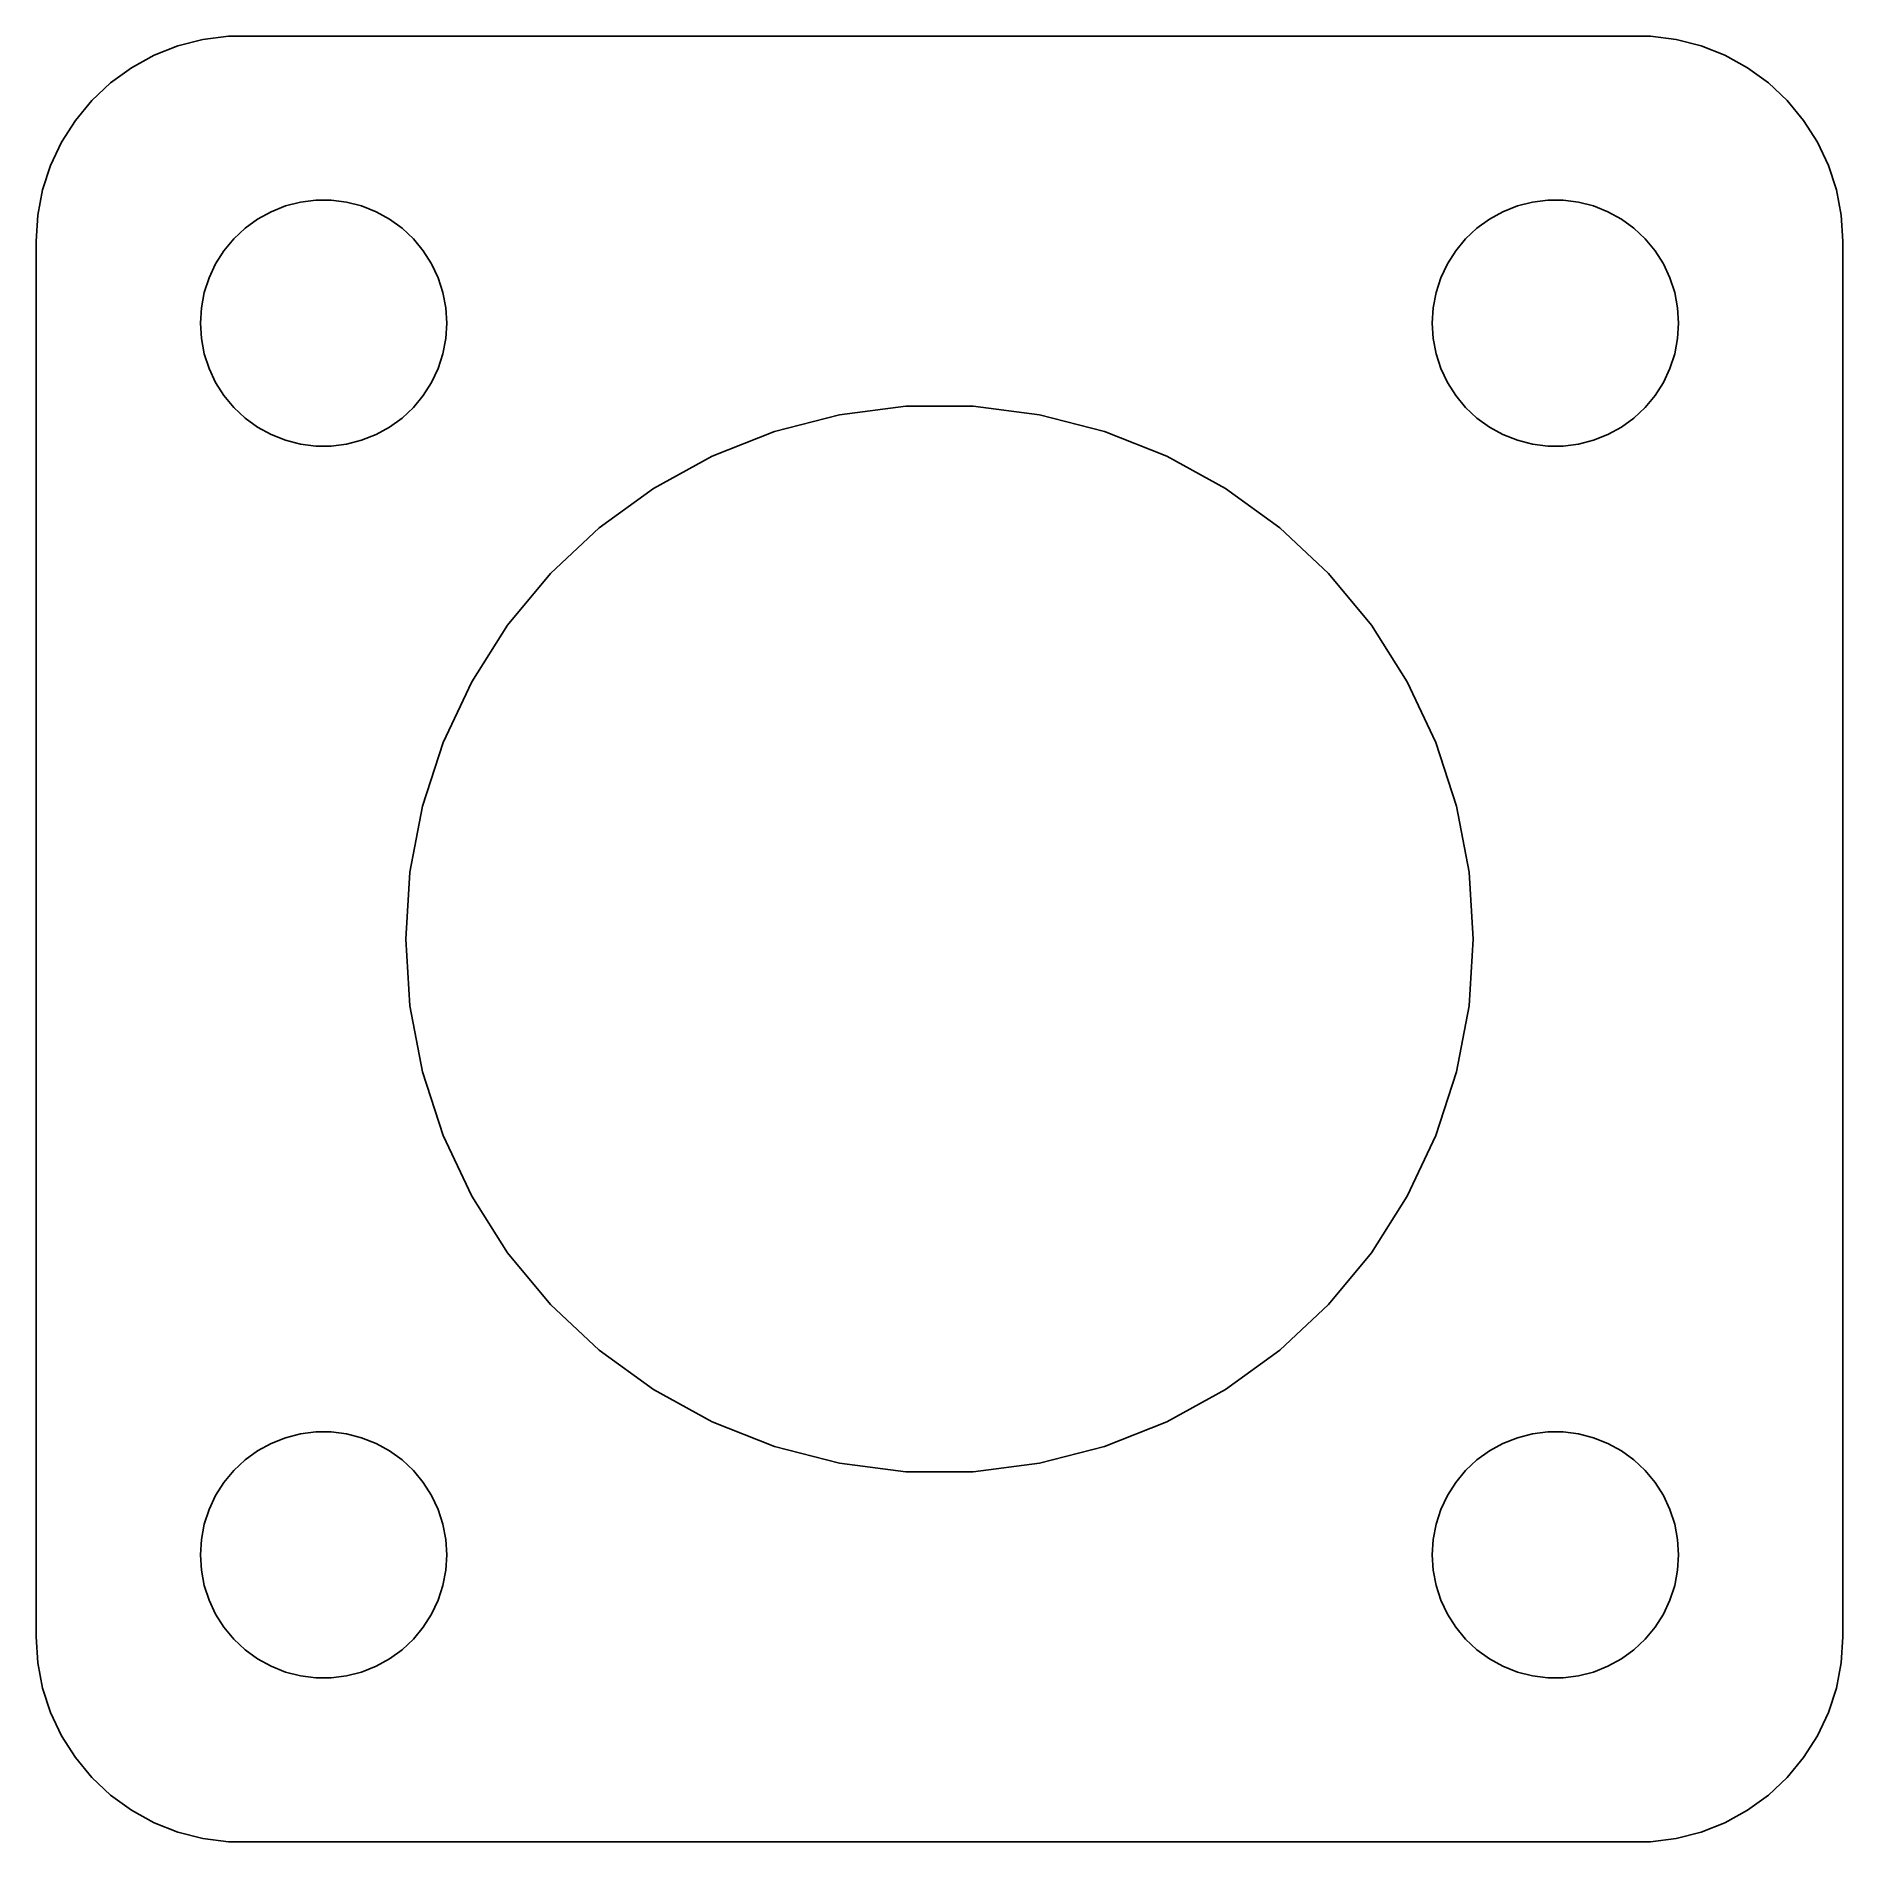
# Model space of a CAD drawing. Header units: metres. Extents: x -22 to 22, y 32 to 76.
import ezdxf

# ---------------------------------------------------------------- set-up
doc = ezdxf.new("R2010")
doc.units = ezdxf.units.M

msp = doc.modelspace()

# ---------------------------------------------------------------- linework, layer by layer
for p, q in [((-18.5451, 75.7553), (-19.1289, 75.5241)), ((-17.9369, 75.9114), (-18.5451, 75.7553)), ((-17.3139, 75.9901), (-17.9369, 75.9114)), ((17.3139, 75.9901), (-17.3139, 75.9901)), ((17.9369, 75.9114), (17.3139, 75.9901)), ((18.5451, 75.7553), (17.9369, 75.9114)), ((19.1289, 75.5241), (18.5451, 75.7553)), ((-19.1289, 75.5241), (-19.6791, 75.2216)), ((19.6791, 75.2216), (19.1289, 75.5241)), ((-20.1871, 74.8526), (-20.6448, 74.4227)), ((-19.6791, 75.2216), (-20.1871, 74.8526)), ((20.1871, 74.8526), (19.6791, 75.2216)), ((20.6448, 74.4227), (20.1871, 74.8526)), ((-20.6448, 74.4227), (-21.0451, 73.9389)), ((21.0451, 73.9389), (20.6448, 74.4227)), ((-21.0451, 73.9389), (-21.3815, 73.4088)), ((21.3815, 73.4088), (21.0451, 73.9389)), ((-21.3815, 73.4088), (-21.6489, 72.8406)), ((21.6489, 72.8406), (21.3815, 73.4088)), ((-21.6489, 72.8406), (-21.8429, 72.2434)), ((21.8429, 72.2434), (21.6489, 72.8406)), ((-21.8429, 72.2434), (-21.9606, 71.6267)), ((21.9606, 71.6267), (21.8429, 72.2434)), ((-16.2773, 71.7145), (-15.927, 71.8532)), ((-15.927, 71.8532), (-15.5621, 71.9469)), ((-15.5621, 71.9469), (-15.1884, 71.9941)), ((-15.1884, 71.9941), (-14.8116, 71.9941)), ((-14.8116, 71.9941), (-14.4379, 71.9469)), ((-14.4379, 71.9469), (-14.0729, 71.8532)), ((-14.0729, 71.8532), (-13.7227, 71.7145)), ((13.7227, 71.7145), (14.0729, 71.8532)), ((14.0729, 71.8532), (14.4379, 71.9469)), ((14.4379, 71.9469), (14.8116, 71.9941)), ((14.8116, 71.9941), (15.1884, 71.9941)), ((15.1884, 71.9941), (15.5621, 71.9469)), ((15.5621, 71.9469), (15.927, 71.8532)), ((15.927, 71.8532), (16.2773, 71.7145)), ((-21.9606, 71.6267), (-22, 71)), ((-17.1869, 71.0536), (-16.9123, 71.3115)), ((-16.9123, 71.3115), (-16.6075, 71.533)), ((-16.6075, 71.533), (-16.2773, 71.7145)), ((-13.7227, 71.7145), (-13.3925, 71.533)), ((-13.3925, 71.533), (-13.0877, 71.3115)), ((-13.0877, 71.3115), (-12.8131, 71.0536)), ((12.8131, 71.0536), (13.0877, 71.3115)), ((13.0877, 71.3115), (13.3925, 71.533)), ((13.3925, 71.533), (13.7227, 71.7145)), ((16.2773, 71.7145), (16.6075, 71.533)), ((16.6075, 71.533), (16.9123, 71.3115)), ((16.9123, 71.3115), (17.1869, 71.0536)), ((22, 71), (21.9606, 71.6267)), ((-22, 71), (-22, 37)), ((-17.427, 70.7634), (-17.1869, 71.0536)), ((-12.8131, 71.0536), (-12.5729, 70.7634)), ((12.5729, 70.7634), (12.8131, 71.0536)), ((17.1869, 71.0536), (17.427, 70.7634)), ((22, 37), (22, 71)), ((-17.7893, 70.1044), (-17.6289, 70.4453)), ((-17.6289, 70.4453), (-17.427, 70.7634)), ((-12.5729, 70.7634), (-12.3711, 70.4453)), ((-12.3711, 70.4453), (-12.2107, 70.1044)), ((12.2107, 70.1044), (12.3711, 70.4453)), ((12.3711, 70.4453), (12.5729, 70.7634)), ((17.427, 70.7634), (17.6289, 70.4453)), ((17.6289, 70.4453), (17.7893, 70.1044)), ((-17.9057, 69.7461), (-17.7893, 70.1044)), ((-12.2107, 70.1044), (-12.0942, 69.7461)), ((12.0942, 69.7461), (12.2107, 70.1044)), ((17.7893, 70.1044), (17.9057, 69.7461)), ((-17.9763, 69.376), (-17.9057, 69.7461)), ((-12.0942, 69.7461), (-12.0237, 69.376)), ((12.0237, 69.376), (12.0942, 69.7461)), ((17.9057, 69.7461), (17.9763, 69.376)), ((-18, 69), (-17.9763, 69.376)), ((-12.0237, 69.376), (-12, 69)), ((12, 69), (12.0237, 69.376)), ((17.9763, 69.376), (18, 69)), ((-17.9763, 68.624), (-18, 69)), ((-12, 69), (-12.0237, 68.624)), ((12.0237, 68.624), (12, 69)), ((18, 69), (17.9763, 68.624)), ((-17.9057, 68.2539), (-17.9763, 68.624)), ((-17.7893, 67.8956), (-17.9057, 68.2539)), ((-12.0942, 68.2539), (-12.2107, 67.8956)), ((-12.0237, 68.624), (-12.0942, 68.2539)), ((12.0942, 68.2539), (12.0237, 68.624)), ((12.2107, 67.8956), (12.0942, 68.2539)), ((17.9057, 68.2539), (17.7893, 67.8956)), ((17.9763, 68.624), (17.9057, 68.2539)), ((-17.6289, 67.5547), (-17.7893, 67.8956)), ((-12.2107, 67.8956), (-12.3711, 67.5547)), ((12.3711, 67.5547), (12.2107, 67.8956)), ((17.7893, 67.8956), (17.6289, 67.5547)), ((-17.427, 67.2366), (-17.6289, 67.5547)), ((-12.3711, 67.5547), (-12.5729, 67.2366)), ((12.5729, 67.2366), (12.3711, 67.5547)), ((17.6289, 67.5547), (17.427, 67.2366)), ((-17.1869, 66.9464), (-17.427, 67.2366)), ((-16.9123, 66.6884), (-17.1869, 66.9464)), ((-12.8131, 66.9464), (-13.0877, 66.6884)), ((-12.5729, 67.2366), (-12.8131, 66.9464)), ((-2.43594, 66.7697), (-0.81627, 66.9743)), ((-0.81627, 66.9743), (0.81627, 66.9743)), ((0.81627, 66.9743), (2.43594, 66.7697)), ((12.8131, 66.9464), (12.5729, 67.2366)), ((13.0877, 66.6884), (12.8131, 66.9464)), ((17.1869, 66.9464), (16.9123, 66.6884)), ((17.427, 67.2366), (17.1869, 66.9464)), ((-16.6075, 66.467), (-16.9123, 66.6884)), ((-16.2773, 66.2855), (-16.6075, 66.467)), ((-13.3925, 66.467), (-13.7227, 66.2855)), ((-13.0877, 66.6884), (-13.3925, 66.467)), ((-4.01721, 66.3637), (-2.43594, 66.7697)), ((2.43594, 66.7697), (4.01721, 66.3637)), ((13.3925, 66.467), (13.0877, 66.6884)), ((13.7227, 66.2855), (13.3925, 66.467)), ((16.6075, 66.467), (16.2773, 66.2855)), ((16.9123, 66.6884), (16.6075, 66.467)), ((-15.927, 66.1468), (-16.2773, 66.2855)), ((-15.5621, 66.0531), (-15.927, 66.1468)), ((-15.1884, 66.0059), (-15.5621, 66.0531)), ((-14.8116, 66.0059), (-15.1884, 66.0059)), ((-14.4379, 66.0531), (-14.8116, 66.0059)), ((-14.0729, 66.1468), (-14.4379, 66.0531)), ((-13.7227, 66.2855), (-14.0729, 66.1468)), ((-5.53513, 65.7627), (-4.01721, 66.3637)), ((4.01721, 66.3637), (5.53513, 65.7627)), ((14.0729, 66.1468), (13.7227, 66.2855)), ((14.4379, 66.0531), (14.0729, 66.1468)), ((14.8116, 66.0059), (14.4379, 66.0531)), ((15.1884, 66.0059), (14.8116, 66.0059)), ((15.5621, 66.0531), (15.1884, 66.0059)), ((15.927, 66.1468), (15.5621, 66.0531)), ((16.2773, 66.2855), (15.927, 66.1468)), ((-6.96574, 64.9763), (-5.53513, 65.7627)), ((5.53513, 65.7627), (6.96574, 64.9763)), ((-8.2865, 64.0167), (-6.96574, 64.9763)), ((6.96574, 64.9763), (8.2865, 64.0167)), ((-9.47658, 62.8991), (-8.2865, 64.0167)), ((8.2865, 64.0167), (9.47658, 62.8991)), ((-10.5172, 61.6412), (-9.47658, 62.8991)), ((9.47658, 62.8991), (10.5172, 61.6412)), ((-11.392, 60.2628), (-10.5172, 61.6412)), ((10.5172, 61.6412), (11.392, 60.2628)), ((-12.0871, 58.7856), (-11.392, 60.2628)), ((11.392, 60.2628), (12.0871, 58.7856)), ((-12.5916, 57.233), (-12.0871, 58.7856)), ((12.0871, 58.7856), (12.5916, 57.233)), ((-12.8975, 55.6293), (-12.5916, 57.233)), ((12.5916, 57.233), (12.8975, 55.6293)), ((-13, 54), (-12.8975, 55.6293)), ((12.8975, 55.6293), (13, 54)), ((-12.8975, 52.3707), (-13, 54)), ((13, 54), (12.8975, 52.3707)), ((-12.5916, 50.767), (-12.8975, 52.3707)), ((12.8975, 52.3707), (12.5916, 50.767)), ((-12.0871, 49.2144), (-12.5916, 50.767)), ((12.5916, 50.767), (12.0871, 49.2144)), ((-11.392, 47.7372), (-12.0871, 49.2144)), ((12.0871, 49.2144), (11.392, 47.7372)), ((-10.5172, 46.3588), (-11.392, 47.7372)), ((11.392, 47.7372), (10.5172, 46.3588)), ((-9.47658, 45.1009), (-10.5172, 46.3588)), ((10.5172, 46.3588), (9.47658, 45.1009)), ((-8.2865, 43.9833), (-9.47658, 45.1009)), ((9.47658, 45.1009), (8.2865, 43.9833)), ((-6.96574, 43.0237), (-8.2865, 43.9833)), ((8.2865, 43.9833), (6.96574, 43.0237)), ((-5.53513, 42.2373), (-6.96574, 43.0237)), ((6.96574, 43.0237), (5.53513, 42.2373)), ((-16.2773, 41.7145), (-15.927, 41.8532)), ((-15.927, 41.8532), (-15.5621, 41.9469)), ((-15.5621, 41.9469), (-15.1884, 41.9941)), ((-15.1884, 41.9941), (-14.8116, 41.9941)), ((-14.8116, 41.9941), (-14.4379, 41.9469)), ((-14.4379, 41.9469), (-14.0729, 41.8532)), ((-14.0729, 41.8532), (-13.7227, 41.7145)), ((-4.01721, 41.6363), (-5.53513, 42.2373)), ((5.53513, 42.2373), (4.01721, 41.6363)), ((13.7227, 41.7145), (14.0729, 41.8532)), ((14.0729, 41.8532), (14.4379, 41.9469)), ((14.4379, 41.9469), (14.8116, 41.9941)), ((14.8116, 41.9941), (15.1884, 41.9941)), ((15.1884, 41.9941), (15.5621, 41.9469)), ((15.5621, 41.9469), (15.927, 41.8532)), ((15.927, 41.8532), (16.2773, 41.7145)), ((-16.9123, 41.3116), (-16.6075, 41.533)), ((-16.6075, 41.533), (-16.2773, 41.7145)), ((-13.7227, 41.7145), (-13.3925, 41.533)), ((-13.3925, 41.533), (-13.0877, 41.3116)), ((-2.43594, 41.2303), (-4.01721, 41.6363)), ((4.01721, 41.6363), (2.43594, 41.2303)), ((13.0877, 41.3116), (13.3925, 41.533)), ((13.3925, 41.533), (13.7227, 41.7145)), ((16.2773, 41.7145), (16.6075, 41.533)), ((16.6075, 41.533), (16.9123, 41.3116)), ((-17.427, 40.7634), (-17.1869, 41.0536)), ((-17.1869, 41.0536), (-16.9123, 41.3116)), ((-13.0877, 41.3116), (-12.8131, 41.0536)), ((-12.8131, 41.0536), (-12.5729, 40.7634)), ((-0.81627, 41.0257), (-2.43594, 41.2303)), ((0.81627, 41.0257), (-0.81627, 41.0257)), ((2.43594, 41.2303), (0.81627, 41.0257)), ((12.5729, 40.7634), (12.8131, 41.0536)), ((12.8131, 41.0536), (13.0877, 41.3116)), ((16.9123, 41.3116), (17.1869, 41.0536)), ((17.1869, 41.0536), (17.427, 40.7634)), ((-17.6289, 40.4453), (-17.427, 40.7634)), ((-12.5729, 40.7634), (-12.3711, 40.4453)), ((12.3711, 40.4453), (12.5729, 40.7634)), ((17.427, 40.7634), (17.6289, 40.4453)), ((-17.9057, 39.7461), (-17.7893, 40.1044)), ((-17.7893, 40.1044), (-17.6289, 40.4453)), ((-12.3711, 40.4453), (-12.2107, 40.1044)), ((-12.2107, 40.1044), (-12.0942, 39.7461)), ((12.0942, 39.7461), (12.2107, 40.1044)), ((12.2107, 40.1044), (12.3711, 40.4453)), ((17.6289, 40.4453), (17.7893, 40.1044)), ((17.7893, 40.1044), (17.9057, 39.7461)), ((-17.9763, 39.376), (-17.9057, 39.7461)), ((-12.0942, 39.7461), (-12.0237, 39.376)), ((12.0237, 39.376), (12.0942, 39.7461)), ((17.9057, 39.7461), (17.9763, 39.376)), ((-18, 39), (-17.9763, 39.376)), ((-12.0237, 39.376), (-12, 39)), ((12, 39), (12.0237, 39.376)), ((17.9763, 39.376), (18, 39)), ((-17.9763, 38.624), (-18, 39)), ((-12, 39), (-12.0237, 38.624)), ((12.0237, 38.624), (12, 39)), ((18, 39), (17.9763, 38.624)), ((-17.9057, 38.2539), (-17.9763, 38.624)), ((-12.0237, 38.624), (-12.0942, 38.2539)), ((12.0942, 38.2539), (12.0237, 38.624)), ((17.9763, 38.624), (17.9057, 38.2539)), ((-17.7893, 37.8956), (-17.9057, 38.2539)), ((-17.6289, 37.5547), (-17.7893, 37.8956)), ((-12.2107, 37.8956), (-12.3711, 37.5547)), ((-12.0942, 38.2539), (-12.2107, 37.8956)), ((12.2107, 37.8956), (12.0942, 38.2539)), ((12.3711, 37.5547), (12.2107, 37.8956)), ((17.7893, 37.8956), (17.6289, 37.5547)), ((17.9057, 38.2539), (17.7893, 37.8956)), ((-17.427, 37.2366), (-17.6289, 37.5547)), ((-12.3711, 37.5547), (-12.5729, 37.2366)), ((12.5729, 37.2366), (12.3711, 37.5547)), ((17.6289, 37.5547), (17.427, 37.2366)), ((-22, 37), (-21.9606, 36.3733)), ((-17.1869, 36.9464), (-17.427, 37.2366)), ((-12.5729, 37.2366), (-12.8131, 36.9464)), ((12.8131, 36.9464), (12.5729, 37.2366)), ((17.427, 37.2366), (17.1869, 36.9464)), ((21.9606, 36.3733), (22, 37)), ((-16.9123, 36.6885), (-17.1869, 36.9464)), ((-16.6075, 36.467), (-16.9123, 36.6885)), ((-13.0877, 36.6885), (-13.3925, 36.467)), ((-12.8131, 36.9464), (-13.0877, 36.6885)), ((13.0877, 36.6885), (12.8131, 36.9464)), ((13.3925, 36.467), (13.0877, 36.6885)), ((16.9123, 36.6885), (16.6075, 36.467)), ((17.1869, 36.9464), (16.9123, 36.6885)), ((-21.9606, 36.3733), (-21.8429, 35.7566)), ((-16.2773, 36.2855), (-16.6075, 36.467)), ((-15.927, 36.1468), (-16.2773, 36.2855)), ((-15.5621, 36.0531), (-15.927, 36.1468)), ((-14.0729, 36.1468), (-14.4379, 36.0531)), ((-13.7227, 36.2855), (-14.0729, 36.1468)), ((-13.3925, 36.467), (-13.7227, 36.2855)), ((13.7227, 36.2855), (13.3925, 36.467)), ((14.0729, 36.1468), (13.7227, 36.2855)), ((14.4379, 36.0531), (14.0729, 36.1468)), ((15.927, 36.1468), (15.5621, 36.0531)), ((16.2773, 36.2855), (15.927, 36.1468)), ((16.6075, 36.467), (16.2773, 36.2855)), ((21.8429, 35.7566), (21.9606, 36.3733)), ((-21.8429, 35.7566), (-21.6489, 35.1594)), ((-15.1884, 36.0059), (-15.5621, 36.0531)), ((-14.8116, 36.0059), (-15.1884, 36.0059)), ((-14.4379, 36.0531), (-14.8116, 36.0059)), ((14.8116, 36.0059), (14.4379, 36.0531)), ((15.1884, 36.0059), (14.8116, 36.0059)), ((15.5621, 36.0531), (15.1884, 36.0059)), ((21.6489, 35.1594), (21.8429, 35.7566)), ((-21.6489, 35.1594), (-21.3815, 34.5912)), ((21.3815, 34.5912), (21.6489, 35.1594)), ((-21.3815, 34.5912), (-21.0451, 34.0611)), ((21.0451, 34.0611), (21.3815, 34.5912)), ((-21.0451, 34.0611), (-20.6448, 33.5773)), ((20.6448, 33.5773), (21.0451, 34.0611)), ((-20.6448, 33.5773), (-20.1871, 33.1474)), ((20.1871, 33.1474), (20.6448, 33.5773)), ((-20.1871, 33.1474), (-19.6791, 32.7784)), ((19.6791, 32.7784), (20.1871, 33.1474)), ((-19.6791, 32.7784), (-19.1289, 32.4759)), ((19.1289, 32.4759), (19.6791, 32.7784)), ((-19.1289, 32.4759), (-18.5451, 32.2447)), ((-18.5451, 32.2447), (-17.9369, 32.0886)), ((17.9369, 32.0886), (18.5451, 32.2447)), ((18.5451, 32.2447), (19.1289, 32.4759)), ((-17.9369, 32.0886), (-17.3139, 32.0099)), ((-17.3139, 32.0099), (17.3139, 32.0099)), ((17.3139, 32.0099), (17.9369, 32.0886))]:
    msp.add_line(p, q)

doc.saveas('drawing.dxf')
